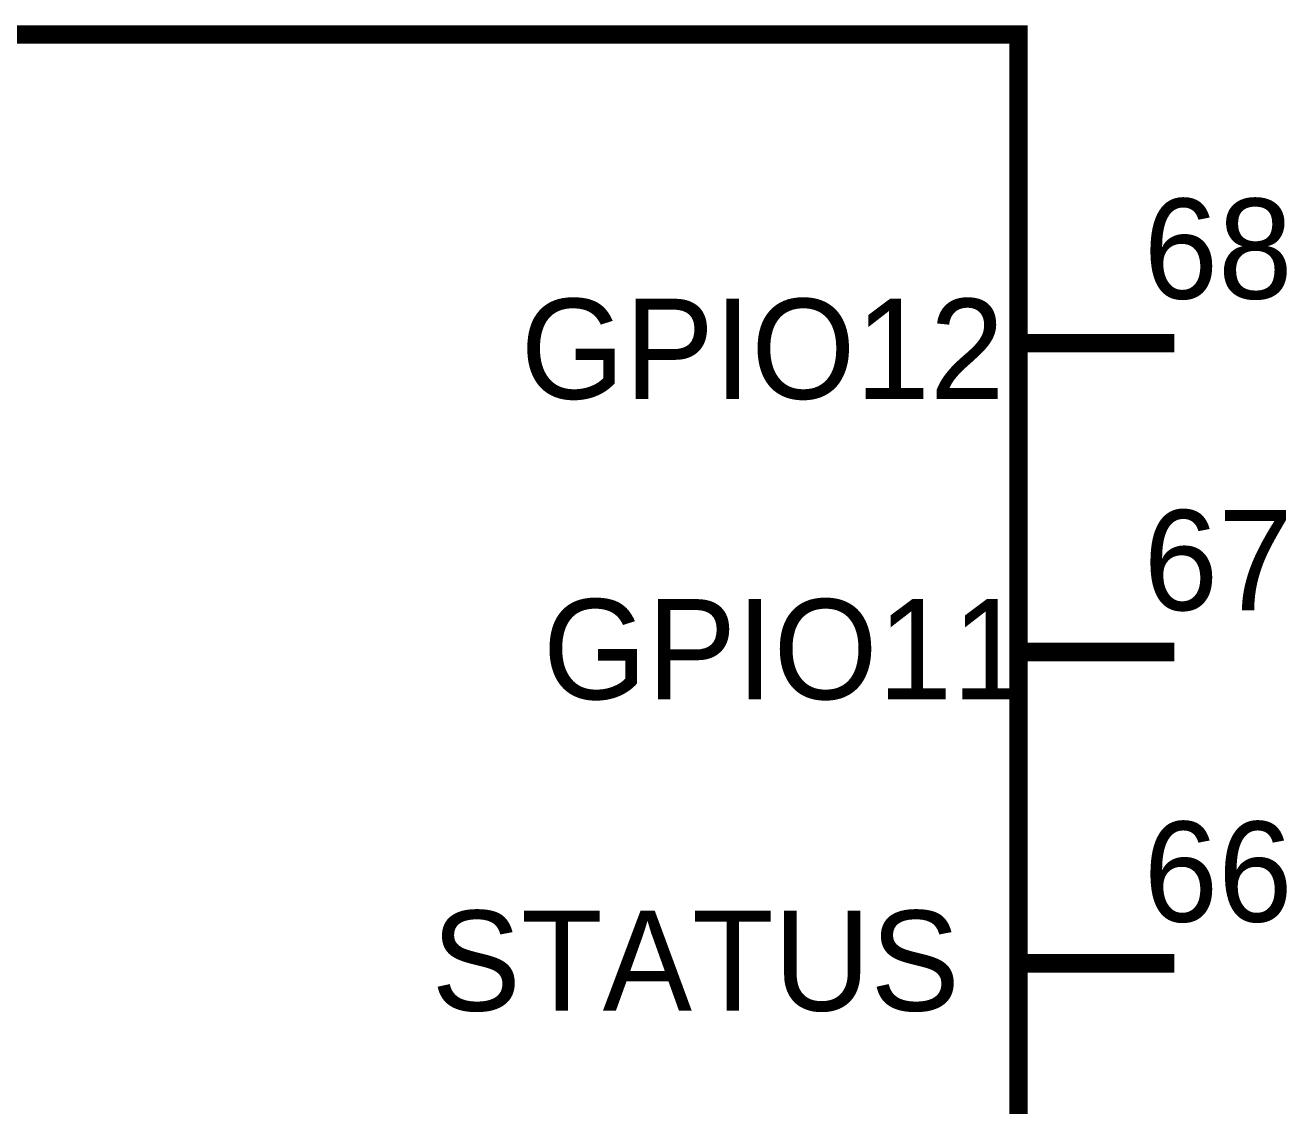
# Model space of a CAD drawing. Header units: millimetres. Extents: x 0 to 841, y 0 to 594.
# Drawn here: x 726.46 to 746.83, y 305.17 to 322.62 of the extents above; entities that cross this region are included whole.
import ezdxf

# ---------------------------------------------------------------- set-up
doc = ezdxf.new("R2010")
doc.units = ezdxf.units.MM
doc.layers.add('Sheet', color=255, linetype='Continuous')

msp = doc.modelspace()

# ---------------------------------------------------------------- linework, layer by layer
at = {"layer": 'Sheet', "const_width": 0.3}
msp.add_lwpolyline([(685.008, 322.469), (742.5, 322.469), (742.5, 147.467), (685.008, 147.467), (685.008, 322.469)], close=True, dxfattribs=at)
for points in [[(742.5, 317.483), (745.015, 317.483)], [(742.5, 312.497), (745.015, 312.497)], [(742.5, 307.466), (745.015, 307.466)]]:
    msp.add_lwpolyline(points, dxfattribs=at)

# ---------------------------------------------------------------- texts
at = {"layer": 'Sheet'}
for s, p in [('68', (744.521, 318.201)), ('GPIO12', (734.46, 316.584)), ('67', (744.521, 313.171)), ('GPIO11', (734.819, 311.733)), ('66', (744.521, 308.14)), ('STATUS', (733.023, 306.702))]:
    msp.add_text(s, height=1.6171, dxfattribs=at).set_placement(p)

doc.saveas('drawing.dxf')
